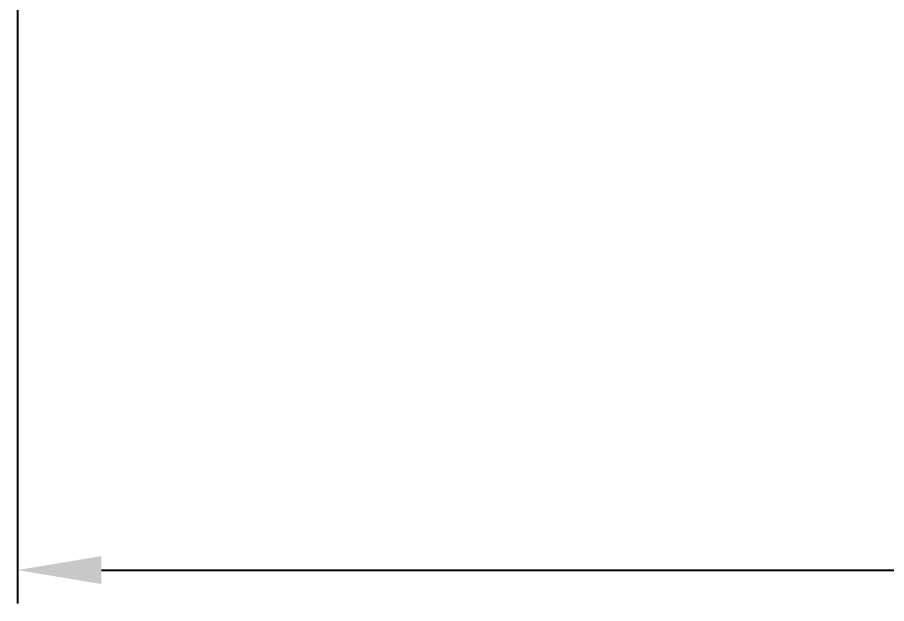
# Model space of a CAD drawing. Header units: millimetres. Extents: x 32496 to 166256, y 3504 to 23939.
# Drawn here: x 140635 to 141660, y 11314 to 12005 of the extents above; entities that cross this region are included whole.
import ezdxf

# ---------------------------------------------------------------- set-up
doc = ezdxf.new("R2010")
doc.units = ezdxf.units.MM
doc.header["$PDSIZE"] = -5
doc.layers.get('Defpoints').update_dxf_attribs({"lineweight": 18})
doc.layers.add('THICK', color=7, linetype='Continuous', lineweight=0)
doc.styles.add('TH_GBDIM', font='仿宋_GB2312.ttf', dxfattribs={"width": 0.8})
doc.dimstyles.new('TH_GBDIM', dxfattribs={"dimscale": 42, "dimtxt": 3, "dimasz": 3, "dimexe": 1.2, "dimexo": 0, "dimgap": 1, "dimtad": 1, "dimdec": 1, "dimdsep": 46, "dimtxsty": 'TH_GBDIM', "dimcen": 2.5, "dimdle": 252, "dimclrd": 4, "dimclre": 4, "dimclrt": 3, "dimadec": 0, "dimazin": 2, "dimtfac": 0.714286, "dimtdec": 1, "dimtmove": 0, "dimatfit": 3, "dimfxl": 1, "dimtolj": 1, "dimarcsym": 0})

# ---------------------------------------------------------------- blocks, each defined once
blk = doc.blocks.new('*D5867')
at = {"layer": 'Defpoints', "color": 0}
for p in [(152827.2, 12117.7), (140635.2, 12064.7), (152827.2, 11353.8)]:
    blk.add_point(p, dxfattribs=at)
at = {"layer": 'THICK', "color": 4, "linetype": 'Continuous', "lineweight": -2}
for p, q in [((152827.2, 12117.7), (152827.2, 11314.2)), ((140635.2, 12064.7), (140635.2, 11314.2)), ((140734.2, 11353.8), (152728.2, 11353.8))]:
    blk.add_line(p, q, dxfattribs=at)
at = {"layer": 'THICK', "color": 4}
for points in [[(140734.2, 11370.3), (140734.2, 11337.3), (140635.2, 11353.8)], [(152728.2, 11337.3), (152728.2, 11370.3), (152827.2, 11353.8)]]:
    blk.add_solid(points, dxfattribs=at)
at = {"layer": 'THICK', "color": 3, "lineweight": -3, "insert": (146631.2, 11472.9), "char_height": 99, "attachment_point": 5, "style": 'TH_GBDIM'}
blk.add_mtext('\\A1;length {\\A1;12192{\\H0.7x;\\S+0^ -10;}}', dxfattribs=at)

msp = doc.modelspace()

# ---------------------------------------------------------------- dimensions: what is measured, and where the dimension line sits
at = {"layer": 'THICK', "lineweight": -3}
dim = msp.add_linear_dim(base=(152827.204, 11353.847), p1=(140635.204, 12064.674), p2=(152827.204, 12117.674), text='length {\\A1;<>{\\H0.7x;\\S+0^ -10;}}', dimstyle='TH_GBDIM', override={"dimscale": 33, "dimtxsty": 'TH_GBDIM', "dimarcsym": 2}, dxfattribs=at)
dim.commit()
dim.dimension.update_dxf_attribs({"geometry": '*D5867', "text_midpoint": (146631.204, 11353.847), "dimtype": 160})

doc.saveas('drawing.dxf')
